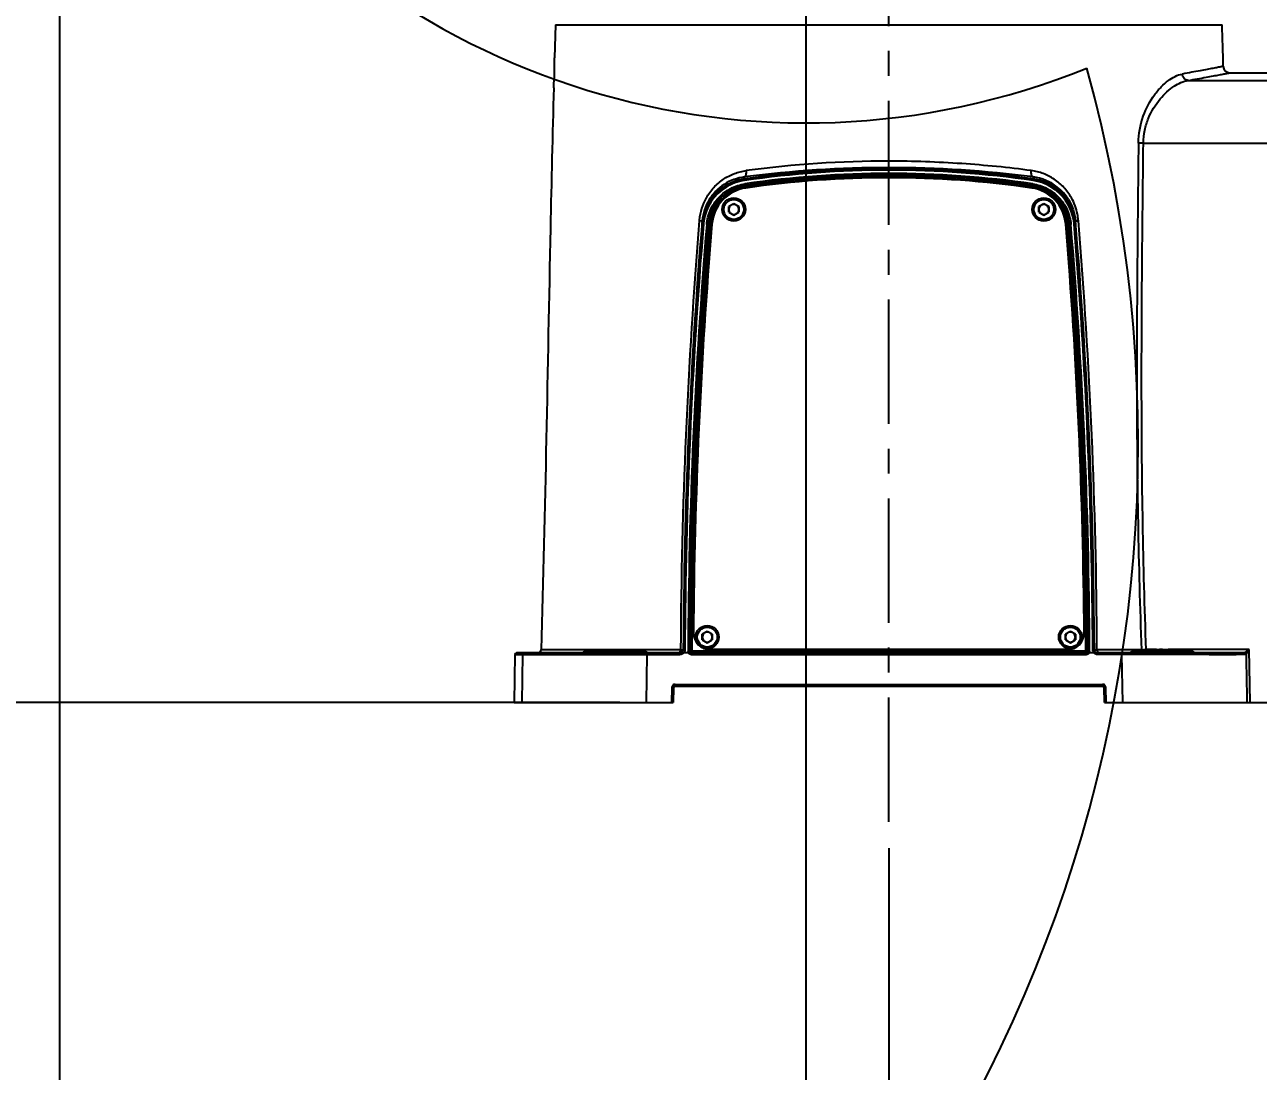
# Model space of a CAD drawing. Header units: millimetres. Extents: x 5828 to 6704, y 123 to 421.
# Drawn here: x 6566.35 to 6584.95, y 307.46 to 323.24 of the extents above; entities that cross this region are included whole.
import ezdxf

# ---------------------------------------------------------------- set-up
doc = ezdxf.new("R2010")
doc.units = ezdxf.units.MM
doc.linetypes.add('CENTER', pattern=[0.6, 0.375, -0.075, 0.075, -0.075])
for name, color, linetype in [('中心线', 7, 'Continuous'), ('外形图', 7, 'Continuous'), ('尺寸标注', 7, 'Continuous'), ('运动范围', 7, 'Continuous')]:
    doc.layers.add(name, color=color, linetype=linetype)
doc.styles.add('微软雅黑', font='msyh.ttc', dxfattribs={"height": 1.5})
doc.dimstyles.new('尺寸标注_1_20比例', dxfattribs={"dimtxt": 1.5, "dimasz": 1.25, "dimexe": 0.5, "dimexo": 0.4, "dimgap": 0.5, "dimtad": 1, "dimdec": 1, "dimlfac": 20, "dimdsep": 46, "dimtxsty": '微软雅黑', "dimcen": 0.09, "dimadec": 0, "dimazin": 0, "dimtp": 0.01, "dimtm": 0.01, "dimtfac": 1, "dimtdec": 1, "dimtofl": 0, "dimtmove": 0, "dimatfit": 3, "dimfxl": 1, "dimtolj": 1, "dimarcsym": 0})

# ---------------------------------------------------------------- blocks, each defined once
blk = doc.blocks.new('*D1121')
at = {"layer": 'Defpoints', "color": 0}
for p in [(6578.126, 376.864), (6520.522, 313.019), (6575.72, 313.019)]:
    blk.add_point(p, dxfattribs=at)
at = {"layer": '尺寸标注', "color": 0, "lineweight": -2}
for p, q in [((6577.726, 376.864), (6520.022, 376.864)), ((6520.522, 375.614), (6520.522, 314.269)), ((6575.32, 313.019), (6520.022, 313.019))]:
    blk.add_line(p, q, dxfattribs=at)
at = {"layer": '尺寸标注', "color": 0}
for points in [[(6520.73, 375.614), (6520.313, 375.614), (6520.522, 376.864)], [(6520.313, 314.269), (6520.73, 314.269), (6520.522, 313.019)]]:
    blk.add_solid(points, dxfattribs=at)
at = {"layer": '尺寸标注', "color": 0, "insert": (6519.242, 344.941), "char_height": 1.5, "attachment_point": 5, "rotation": 90, "style": '微软雅黑'}
blk.add_mtext('\\A1;1276.9', dxfattribs=at)
blk = doc.blocks.new('*D1122')
at = {"layer": 'Defpoints', "color": 0}
for p in [(6578.126, 376.864), (6512.573, 295.837), (6562.039, 295.837)]:
    blk.add_point(p, dxfattribs=at)
at = {"layer": '尺寸标注', "color": 0, "lineweight": -2}
for p, q in [((6577.726, 376.864), (6512.073, 376.864)), ((6512.573, 375.614), (6512.573, 297.087)), ((6561.639, 295.837), (6512.073, 295.837))]:
    blk.add_line(p, q, dxfattribs=at)
at = {"layer": '尺寸标注', "color": 0}
for points in [[(6512.781, 375.614), (6512.365, 375.614), (6512.573, 376.864)], [(6512.365, 297.087), (6512.781, 297.087), (6512.573, 295.837)]]:
    blk.add_solid(points, dxfattribs=at)
at = {"layer": '尺寸标注', "color": 0, "insert": (6511.293, 337.148), "char_height": 1.5, "attachment_point": 5, "rotation": 90, "style": '微软雅黑'}
blk.add_mtext('\\A1;1620.5', dxfattribs=at)
blk = doc.blocks.new('*D1123')
at = {"layer": 'Defpoints', "color": 0}
for p in [(6566.87, 333.019), (6579.376, 311.223), (6579.376, 293.41)]:
    blk.add_point(p, dxfattribs=at)
at = {"layer": '尺寸标注', "color": 0, "lineweight": -2}
for p, q in [((6566.87, 332.619), (6566.87, 292.91)), ((6579.376, 310.823), (6579.376, 292.91)), ((6568.12, 293.41), (6578.126, 293.41))]:
    blk.add_line(p, q, dxfattribs=at)
at = {"layer": '尺寸标注', "color": 0}
for points in [[(6568.12, 293.618), (6568.12, 293.202), (6566.87, 293.41)], [(6578.126, 293.202), (6578.126, 293.618), (6579.376, 293.41)]]:
    blk.add_solid(points, dxfattribs=at)
at = {"layer": '尺寸标注', "color": 0, "insert": (6573.282, 294.689), "char_height": 1.5, "attachment_point": 5, "style": '微软雅黑'}
blk.add_mtext('\\A1;250.1', dxfattribs=at)
blk = doc.blocks.new('*D1124')
at = {"layer": 'Defpoints', "color": 0}
for p in [(6578.126, 327.452), (6579.376, 311.223), (6579.376, 299.939)]:
    blk.add_point(p, dxfattribs=at)
at = {"layer": '尺寸标注', "color": 0, "lineweight": -2}
for p, q in [((6578.126, 327.052), (6578.126, 299.439)), ((6579.376, 310.823), (6579.376, 299.439)), ((6576.876, 299.939), (6575.626, 299.939)), ((6580.626, 299.939), (6584.944, 299.939))]:
    blk.add_line(p, q, dxfattribs=at)
at = {"layer": '尺寸标注', "color": 0}
for points in [[(6576.876, 299.731), (6576.876, 300.148), (6578.126, 299.939)], [(6580.626, 300.148), (6580.626, 299.731), (6579.376, 299.939)]]:
    blk.add_solid(points, dxfattribs=at)
at = {"layer": '尺寸标注', "color": 0, "insert": (6583.41, 301.215), "char_height": 1.5, "attachment_point": 5, "style": '微软雅黑'}
blk.add_mtext('\\A1;25', dxfattribs=at)
blk = doc.blocks.new('*D1125')
at = {"layer": 'Defpoints', "color": 0}
for p in [(6534.281, 333.019), (6579.376, 311.223), (6579.376, 288.327)]:
    blk.add_point(p, dxfattribs=at)
at = {"layer": '尺寸标注', "color": 0, "lineweight": -2}
for p, q in [((6534.281, 332.619), (6534.281, 287.827)), ((6579.376, 310.823), (6579.376, 287.827)), ((6535.531, 288.327), (6578.126, 288.327))]:
    blk.add_line(p, q, dxfattribs=at)
at = {"layer": '尺寸标注', "color": 0}
for points in [[(6535.531, 288.536), (6535.531, 288.119), (6534.281, 288.327)], [(6578.126, 288.119), (6578.126, 288.536), (6579.376, 288.327)]]:
    blk.add_solid(points, dxfattribs=at)
at = {"layer": '尺寸标注', "color": 0, "insert": (6556.828, 289.607), "char_height": 1.5, "attachment_point": 5, "style": '微软雅黑'}
blk.add_mtext('\\A1;901.9', dxfattribs=at)
blk = doc.blocks.new('*D1126')
at = {"layer": 'Defpoints', "color": 0}
for p in [(6621.971, 333.019), (6579.376, 311.223), (6579.376, 288.327)]:
    blk.add_point(p, dxfattribs=at)
at = {"layer": '尺寸标注', "color": 0, "lineweight": -2}
for p, q in [((6621.971, 332.619), (6621.971, 287.827)), ((6579.376, 310.823), (6579.376, 287.827)), ((6620.721, 288.327), (6580.626, 288.327))]:
    blk.add_line(p, q, dxfattribs=at)
at = {"layer": '尺寸标注', "color": 0}
for points in [[(6580.626, 288.536), (6580.626, 288.119), (6579.376, 288.327)], [(6620.721, 288.119), (6620.721, 288.536), (6621.971, 288.327)]]:
    blk.add_solid(points, dxfattribs=at)
at = {"layer": '尺寸标注', "color": 0, "insert": (6600.673, 289.607), "char_height": 1.5, "attachment_point": 5, "style": '微软雅黑'}
blk.add_mtext('\\A1;851.9', dxfattribs=at)
blk = doc.blocks.new('*D1128')
at = {"layer": 'Defpoints', "color": 0}
for p in [(6584.818, 333.019), (6584.826, 313.019), (6627.002, 313.019)]:
    blk.add_point(p, dxfattribs=at)
at = {"layer": '尺寸标注', "color": 0, "lineweight": -2}
for p, q in [((6585.218, 333.019), (6627.502, 333.019)), ((6627.002, 331.769), (6627.002, 314.269)), ((6585.226, 313.019), (6627.502, 313.019))]:
    blk.add_line(p, q, dxfattribs=at)
at = {"layer": '尺寸标注', "color": 0}
for points in [[(6627.21, 331.769), (6626.794, 331.769), (6627.002, 333.019)], [(6626.794, 314.269), (6627.21, 314.269), (6627.002, 313.019)]]:
    blk.add_solid(points, dxfattribs=at)
at = {"layer": '尺寸标注', "color": 0, "insert": (6625.727, 323.019), "char_height": 1.5, "attachment_point": 5, "rotation": 90, "style": '微软雅黑'}
blk.add_mtext('\\A1;400', dxfattribs=at)
blk = doc.blocks.new('*D1140')
at = {"layer": 'Defpoints', "color": 0}
for p in [(6598.275, 333.019), (6579.376, 310.823), (6579.376, 293.41)]:
    blk.add_point(p, dxfattribs=at)
at = {"layer": '尺寸标注', "color": 0, "lineweight": -2}
for p, q in [((6598.275, 332.619), (6598.275, 292.91)), ((6579.376, 310.423), (6579.376, 292.91)), ((6597.025, 293.41), (6580.626, 293.41))]:
    blk.add_line(p, q, dxfattribs=at)
at = {"layer": '尺寸标注', "color": 0}
for points in [[(6580.626, 293.618), (6580.626, 293.202), (6579.376, 293.41)], [(6597.025, 293.202), (6597.025, 293.618), (6598.275, 293.41)]]:
    blk.add_solid(points, dxfattribs=at)
at = {"layer": '尺寸标注', "color": 0, "insert": (6588.825, 294.685), "char_height": 1.5, "attachment_point": 5, "style": '微软雅黑'}
blk.add_mtext('\\A1;378', dxfattribs=at)

msp = doc.modelspace()

# ---------------------------------------------------------------- linework, layer by layer
at = {"layer": '中心线', "linetype": 'CENTER', "ltscale": 5}
msp.add_line((6579.3757, 311.2232), (6579.3757, 327.3878), dxfattribs=at)
at = {"layer": '外形图', "color": 7, "linetype": 'Continuous'}
for p, q in [((6574.3503, 323.2445), (6574.3354, 322.7437)), ((6574.3503, 323.2445), (6584.4012, 323.2445)), ((6583.8901, 322.4036), (6587.2757, 322.4036)), ((6584.5196, 322.5187), (6587.2757, 322.5187)), ((6583.2146, 321.4568), (6587.2757, 321.4568)), ((6577.1963, 320.9174), (6577.1991, 320.947)), ((6581.5523, 320.947), (6581.5551, 320.9178)), ((6577.2105, 320.8182), (6577.2144, 320.7913)), ((6581.5406, 320.8164), (6581.537, 320.7916)), ((6581.5409, 320.8183), (6581.5406, 320.8164)), ((6577.0382, 320.5441), (6576.9632, 320.5008)), ((6577.1132, 320.5008), (6577.0382, 320.5441)), ((6581.7132, 320.5441), (6581.6382, 320.5008)), ((6581.7882, 320.5008), (6581.7132, 320.5441)), ((6576.9632, 320.4142), (6576.9632, 320.5008)), ((6576.9632, 320.4142), (6577.0382, 320.3709)), ((6577.0382, 320.3709), (6577.1132, 320.4142)), ((6577.1132, 320.5008), (6577.1132, 320.4142)), ((6581.6382, 320.4142), (6581.6382, 320.5008)), ((6581.6382, 320.4142), (6581.7132, 320.3709)), ((6581.7132, 320.3709), (6581.7882, 320.4142)), ((6581.7882, 320.5008), (6581.7882, 320.4142)), ((6576.5635, 320.2896), (6576.5573, 320.2368)), ((6576.6835, 320.2255), (6576.6565, 320.2278)), ((6582.0947, 320.2282), (6582.0679, 320.226)), ((6582.1941, 320.2373), (6582.1877, 320.2909)), ((6576.6382, 314.0941), (6576.5632, 314.0508)), ((6576.5632, 313.9642), (6576.5632, 314.0508)), ((6576.7132, 314.0508), (6576.6382, 314.0941)), ((6576.7132, 314.0508), (6576.7132, 313.9642)), ((6582.1132, 314.0941), (6582.0382, 314.0508)), ((6582.0382, 313.9642), (6582.0382, 314.0508)), ((6582.1882, 314.0508), (6582.1132, 314.0941)), ((6582.1882, 314.0508), (6582.1882, 313.9642)), ((6576.2365, 313.8172), (6574.1319, 313.8172)), ((6576.5632, 313.9642), (6576.6382, 313.9209)), ((6576.6382, 313.9209), (6576.7132, 313.9642)), ((6582.0716, 313.8186), (6576.6798, 313.8186)), ((6582.0382, 313.9642), (6582.1132, 313.9209)), ((6582.1132, 313.9209), (6582.1882, 313.9642)), ((6583.1844, 313.8172), (6582.5149, 313.8172)), ((6583.4138, 313.8185), (6583.257, 313.8185)), ((6583.257, 313.8185), (6583.257, 313.7937)), ((6583.4138, 313.7937), (6583.4138, 313.8185)), ((6583.4138, 313.8185), (6583.4176, 313.7937)), ((6583.5839, 313.7937), (6583.5876, 313.8185)), ((6584.8114, 313.8185), (6583.5876, 313.8185)), ((6583.5876, 313.8185), (6583.5876, 313.7937)), ((6584.8255, 313.0187), (6584.8114, 313.8185)), ((6573.7384, 313.7442), (6573.7257, 313.0187)), ((6573.7384, 313.7442), (6576.2254, 313.7442)), ((6576.2267, 313.7687), (6573.7634, 313.7687)), ((6573.8536, 313.7442), (6573.8417, 313.0187)), ((6574.2057, 313.7443), (6574.4377, 313.7443)), ((6574.716, 313.7443), (6575.7321, 313.7442)), ((6575.727, 313.7812), (6574.7745, 313.7812)), ((6575.6939, 313.7937), (6574.8075, 313.7937)), ((6575.7198, 313.0187), (6575.7321, 313.7442)), ((6576.3747, 313.7916), (6576.3782, 313.795)), ((6576.3782, 313.795), (6576.4032, 313.7949)), ((6576.3997, 313.7664), (6576.4032, 313.7699)), ((6582.3482, 313.7949), (6576.4032, 313.7949)), ((6576.4032, 313.7949), (6576.4032, 313.7699)), ((6582.3482, 313.7699), (6576.4032, 313.7699)), ((6582.3732, 313.795), (6582.3482, 313.7949)), ((6582.3482, 313.7699), (6582.3482, 313.7949)), ((6582.3515, 313.7666), (6582.3482, 313.7699)), ((6582.3765, 313.7918), (6582.3732, 313.795)), ((6582.3764, 313.7954), (6582.3765, 313.7918)), ((6582.3765, 313.7954), (6582.3765, 313.7918)), ((6582.4704, 313.7687), (6582.3972, 313.7687)), ((6584.7377, 313.7687), (6582.5247, 313.7687)), ((6584.7627, 313.7442), (6582.5261, 313.7442)), ((6582.8845, 313.7442), (6582.8976, 313.0187)), ((6583.977, 313.7812), (6583.0245, 313.7812)), ((6583.9439, 313.7937), (6583.0575, 313.7937)), ((6584.207, 313.7443), (6584.6118, 313.7443)), ((6584.7424, 313.7683), (6584.7377, 313.7687)), ((6576.1534, 313.2942), (6582.5982, 313.2942)), ((6576.1546, 313.2687), (6582.5968, 313.2687)), ((6576.1033, 313.245), (6576.0994, 313.0187)), ((6576.1296, 313.2442), (6576.1257, 313.0187)), ((6582.6257, 313.0187), (6582.6218, 313.2442)), ((6582.6523, 313.0187), (6582.6482, 313.245)), ((6573.7257, 313.0187), (6576.1257, 313.0187)), ((6582.6257, 313.0187), (6587.2757, 313.0187))]:
    msp.add_line(p, q, dxfattribs=at)
for centre, radius in [((6577.0382, 320.4575), 0.175), ((6577.0382, 320.4575), 0.15), ((6581.7132, 320.4575), 0.175), ((6581.7132, 320.4575), 0.15), ((6576.6382, 314.0075), 0.175), ((6582.1132, 314.0075), 0.175), ((6576.6382, 314.0075), 0.15), ((6582.1132, 314.0075), 0.15)]:
    msp.add_circle(centre, radius, dxfattribs=at)
for centre, radius, start, end in [((6361.6767, 316.3687), 222.8306, 1.606532, 1.768226), ((6569.1762, 322.6614), 5.1599, 355.91393, 0.91429), ((6584.5196, 322.6187), 0.1, 181.60808, 269.99978), ((6579.3768, 305.9041), 15.1709, 81.74482, 98.26376), ((6579.3757, 304.2162), 16.8717, 82.58762, 97.41238), ((6577.2916, 320.215), 0.7378, 97.2045, 122.64933), ((6577.3039, 320.1768), 0.7484, 98.2624, 121.7143), ((6577.3031, 320.1771), 0.724, 98.26128, 121.73389), ((6579.3769, 305.8946), 15.1562, 81.74714, 98.26144), ((6579.3763, 305.9614), 15.0396, 81.70745, 98.29659), ((6579.3763, 305.9615), 15.0137, 81.71053, 98.2939), ((6579.3768, 305.9042), 15.0683, 81.74401, 98.26457), ((6579.3768, 305.9045), 15.0431, 81.74266, 98.2659), ((6579.3746, 305.9182), 15.0181, 81.74282, 98.24818), ((6581.4605, 320.2172), 0.7355, 51.81492, 82.82763), ((6581.4486, 320.1776), 0.7237, 52.85925, 81.7491), ((6581.4476, 320.1772), 0.7483, 53.01809, 81.74455), ((6577.305, 320.1754), 0.7502, 121.73189, 171.24425), ((6577.3039, 320.1761), 0.7253, 121.74972, 171.44482), ((6577.3044, 320.1748), 0.648, 98.30393, 175.33066), ((6577.2857, 320.2251), 0.7261, 122.6867, 148.36995), ((6577.3044, 320.1748), 0.623, 98.33116, 175.37929), ((6577.3062, 320.1872), 0.6, 98.25275, 175.27136), ((6577.3041, 320.1769), 0.648, 98.2984, 98.62412), ((6581.4452, 320.1869), 0.6, 4.72841, 81.73824), ((6581.4471, 320.1753), 0.6229, 4.62166, 81.67335), ((6581.4471, 320.1753), 0.6479, 4.6677, 81.70531), ((6581.4477, 320.1793), 0.6457, 81.42115, 81.7089), ((6581.4476, 320.1762), 0.7255, 50.93301, 52.8608), ((6581.4465, 320.1758), 0.7501, 8.82227, 53.0096), ((6581.4475, 320.1764), 0.7253, 8.65763, 50.91908), ((6581.466, 320.2253), 0.7258, 31.65654, 51.75991), ((6577.363, 320.2186), 0.8485, 150.71928, 174.66268), ((6577.2946, 320.2204), 0.7361, 148.42204, 174.5856), ((6577.0382, 320.4575), 0.075, 134.99999, 225.00001), ((6577.0382, 320.4575), 0.075, 60, 120), ((6577.0382, 320.4575), 0.075, 314.99999, 45.00001), ((6581.7132, 320.4575), 0.075, 134.99999, 225.00001), ((6581.7132, 320.4575), 0.075, 60, 120), ((6581.7132, 320.4575), 0.075, 314.99999, 45.00001), ((6577.0382, 320.4575), 0.075, 240, 300), ((6581.7132, 320.4575), 0.075, 240, 300), ((6660.7536, 313.3902), 84.5181, 175.319622, 179.710495), ((6658.965, 313.4187), 82.6893, 175.240042, 179.723005), ((6658.9505, 313.4186), 82.651, 175.268983, 179.722922), ((6658.4388, 313.4242), 82.0911, 175.243965, 179.743503), ((6658.4387, 313.4242), 82.0648, 175.244419, 179.743465), ((6658.965, 313.4187), 82.5877, 175.270937, 179.738938), ((6658.965, 313.4187), 82.5627, 175.271284, 179.738938), ((6658.965, 313.4325), 82.5377, 175.271364, 179.557107), ((6577.3632, 320.2178), 0.8487, 174.60567, 175.3473), ((6577.2983, 320.219), 0.7399, 174.50524, 175.23979), ((6577.3038, 320.1756), 0.7252, 172.16276, 175.2625), ((6577.3068, 320.1752), 0.7282, 171.4125, 172.1645), ((6577.3037, 320.1739), 0.6495, 175.0385, 175.24321), ((6499.7864, 313.4325), 82.5377, 0.442893, 4.728408), ((6499.7864, 313.4187), 82.5627, 0.261062, 4.729008), ((6499.7864, 313.4187), 82.5877, 0.261062, 4.729359), ((6581.4454, 320.1741), 0.6516, 4.75957, 4.98682), ((6500.3068, 313.4242), 82.0705, 0.259187, 4.755538), ((6500.3068, 313.4242), 82.0969, 0.256633, 4.755986), ((6581.4446, 320.1758), 0.7282, 7.82126, 8.67542), ((6581.4461, 320.176), 0.7268, 4.73398, 7.82215), ((6499.801, 313.4186), 82.6511, 0.277078, 4.731308), ((6581.4537, 320.2191), 0.7393, 4.76028, 5.59631), ((6499.7864, 313.4187), 82.6893, 0.276995, 4.759958), ((6581.4256, 320.223), 0.811, 4.50096, 5.35766), ((6497.9768, 313.3898), 84.5391, 0.28968, 4.679462), ((6576.6798, 314.0686), 0.25, 179.55711, 270), ((6576.6382, 314.0075), 0.075, 134.99999, 225.00001), ((6576.6382, 314.0075), 0.075, 60, 120), ((6576.6382, 314.0075), 0.075, 314.99999, 45.00001), ((6582.1132, 314.0075), 0.075, 134.99999, 225.00001), ((6582.0716, 314.0686), 0.25, 270, 0.44289), ((6582.1132, 314.0075), 0.075, 60, 120), ((6582.1132, 314.0075), 0.075, 314.99999, 45.00001), ((6574.0819, 313.8187), 0.05, 270, 358.25494), ((6576.2267, 313.8187), 0.05, 270, 359.723), ((6576.6382, 314.0075), 0.075, 240, 300), ((6582.1132, 314.0075), 0.075, 240, 300), ((6582.5422, 313.8201), 0.0911, 181.121, 182.93176), ((6582.5247, 313.8187), 0.05, 180.277, 269.99999), ((6582.6953, 343.3771), 29.5639, 270.94788, 271.08869), ((6573.7634, 313.7437), 0.025, 90, 179), ((6573.8785, 313.7438), 0.025, 90.05134, 179.07386), ((6574.7414, 313.8187), 0.05, 270, 311.40962), ((6574.8075, 313.7437), 0.05, 90, 131.40962), ((6574.8244, 313.7455), 0.0484, 118.54479, 132.45677), ((6575.6778, 313.7473), 0.0465, 83.52568, 89.98836), ((6575.6778, 313.7469), 0.0468, 75.72016, 83.53068), ((6575.6939, 313.7437), 0.05, 48.59038, 90), ((6575.7424, 313.8169), 0.0484, 227.54323, 241.45521), ((6575.76, 313.8187), 0.05, 228.59038, 270), ((6576.2164, 313.8303), 0.0894, 314.8077, 316.57645), ((6576.2304, 313.8157), 0.0692, 317.34855, 320.10793), ((6576.2281, 313.8176), 0.0721, 320.16346, 331.25375), ((6576.3997, 313.7914), 0.0249, 208.81202, 269.90829), ((6582.3515, 313.7916), 0.0249, 270.09747, 331.89888), ((6582.5261, 313.8198), 0.0756, 219.85196, 222.44241), ((6582.5524, 313.8493), 0.115, 224.4578, 225.81427), ((6582.9914, 313.8187), 0.05, 270, 311.40962), ((6583.0575, 313.7437), 0.05, 90, 131.40962), ((6583.9439, 313.7437), 0.05, 48.59038, 90), ((6584.01, 313.8187), 0.05, 228.59038, 270), ((6576.1546, 313.2437), 0.025, 90, 179), ((6582.5968, 313.2437), 0.025, 1, 90), ((6576.1612, 313.2429), 0.0579, 173.21114, 177.87609)]:
    msp.add_arc(centre, radius, start, end, dxfattribs=at)
for points, knots in [([(6584.4197, 322.6159), (6584.4197, 322.6157), (6584.4184, 322.6156), (6584.417, 322.615), (6584.4136, 322.6145), (6584.4094, 322.6137), (6584.4038, 322.6126), (6584.394, 322.6108), (6584.3786, 322.6078), (6584.3565, 322.6035), (6584.3295, 322.5982), (6584.2977, 322.5919), (6584.2457, 322.5818), (6584.1689, 322.5672), (6584.0629, 322.5473), (6583.9387, 322.5246), (6583.8498, 322.5088), (6583.8024, 322.5004)], [0, 0, 0, 0, 0.0010689, 0.004099, 0.0091132, 0.0161156, 0.0251078, 0.0360912, 0.0640371, 0.0999434, 0.143753, 0.1954023, 0.2548261, 0.3966939, 0.5687106, 0.7701215, 1, 1, 1, 1]), ([(6583.1405, 321.4593), (6583.1419, 321.5967), (6583.1893, 321.8565), (6583.3356, 322.1361), (6583.478, 322.3067), (6583.6105, 322.425), (6583.7258, 322.4868), (6583.8024, 322.5004)], [0, 0, 0, 0, 0.3148295, 0.5923267, 0.7134498, 0.8218041, 1, 1, 1, 1]), ([(6583.2146, 321.4568), (6583.2155, 321.5225), (6583.23, 321.6515), (6583.3018, 321.8834), (6583.4203, 322.0807), (6583.5645, 322.2322), (6583.6996, 322.3383), (6583.8144, 322.3918), (6583.8901, 322.4036)], [0, 0, 0, 0, 0.1589289, 0.3110728, 0.5845825, 0.7053377, 0.8148419, 1, 1, 1, 1]), ([(6583.8901, 322.4036), (6583.879, 322.4042), (6583.8563, 322.4104), (6583.8186, 322.4396), (6583.8039, 322.4762), (6583.8024, 322.5004)], [0, 0, 0, 0, 0.2363449, 0.4838803, 1, 1, 1, 1]), ([(6583.8901, 322.4036), (6583.9808, 322.4191), (6584.1075, 322.4415), (6584.2638, 322.4701), (6584.353, 322.4868), (6584.4227, 322.5001), (6584.4686, 322.5088), (6584.4953, 322.5141), (6584.5088, 322.5164), (6584.5162, 322.5184), (6584.5196, 322.5187)], [0, 0, 0, 0, 0.4312547, 0.6032423, 0.7450961, 0.8562251, 0.9360361, 0.9640168, 0.9840056, 1, 1, 1, 1]), ([(6574.3229, 322.2937), (6574.304, 321.5867), (6574.2399, 318.7612), (6574.1964, 315.9352), (6574.1319, 313.8172)], [0, 0, 0, 0, 0.2502427, 1, 1, 1, 1]), ([(6583.1405, 321.4593), (6583.1327, 320.8227), (6583.1197, 319.5493), (6583.1117, 317.6388), (6583.1269, 315.7278), (6583.162, 314.454), (6583.1844, 313.8172)], [0, 0, 0, 0, 0.2498777, 0.4998557, 0.7499063, 1, 1, 1, 1]), ([(6583.2146, 321.4568), (6583.2077, 321.4569), (6583.183, 321.4573), (6583.1583, 321.4581), (6583.1405, 321.4593)], [0, 0, 0, 0, 0.2793935, 1, 1, 1, 1]), ([(6583.257, 313.8185), (6583.2092, 315.0911), (6583.172, 317.6379), (6583.1994, 320.1841), (6583.2146, 321.4568)], [0, 0, 0, 0, 0.5001379, 1, 1, 1, 1]), ([(6581.5245, 321.0436), (6581.1769, 321.0899), (6580.4614, 321.1609), (6579.0255, 321.2103), (6577.9385, 321.1375), (6577.2269, 321.0436)], [0, 0, 0, 0, 0.2442055, 0.5002122, 1, 1, 1, 1]), ([(6576.623, 320.6336), (6576.6547, 320.69), (6576.7306, 320.7943), (6576.8761, 320.9186), (6577.0438, 321.005), (6577.1654, 321.0354), (6577.2269, 321.0436)], [0, 0, 0, 0, 0.2569814, 0.507089, 0.7535776, 1, 1, 1, 1]), ([(6577.1991, 320.8935), (6577.1986, 320.8967), (6577.1979, 320.9022), (6577.1968, 320.9095), (6577.1967, 320.9142), (6577.196, 320.9168), (6577.1963, 320.9174)], [0, 0, 0, 0, 0.3949602, 0.6976447, 0.9079448, 1, 1, 1, 1]), ([(6577.1991, 320.947), (6577.2118, 320.9498), (6577.2241, 320.9763), (6577.2285, 321.0094), (6577.2281, 321.0319), (6577.2269, 321.0436)], [0, 0, 0, 0, 0.3719832, 0.6644835, 1, 1, 1, 1]), ([(6581.5523, 320.947), (6581.5396, 320.9498), (6581.5273, 320.9763), (6581.523, 321.0094), (6581.5234, 321.0319), (6581.5245, 321.0436)], [0, 0, 0, 0, 0.3719836, 0.6644828, 1, 1, 1, 1]), ([(6582.1285, 320.6335), (6582.0968, 320.6899), (6582.0208, 320.7943), (6581.8753, 320.9188), (6581.7074, 321.0044), (6581.5861, 321.0364), (6581.5245, 321.0436)], [0, 0, 0, 0, 0.2569776, 0.5071868, 0.7536838, 1, 1, 1, 1]), ([(6581.5524, 320.8939), (6581.5529, 320.897), (6581.5536, 320.9025), (6581.5547, 320.9098), (6581.5547, 320.9144), (6581.5555, 320.9171), (6581.5551, 320.9177)], [0, 0, 0, 0, 0.3957871, 0.6979541, 0.9065281, 1, 1, 1, 1]), ([(6576.6304, 320.2306), (6576.6363, 320.3056), (6576.6749, 320.4547), (6576.8018, 320.6464), (6576.9851, 320.7856), (6577.1316, 320.8326), (6577.2061, 320.8437)], [0, 0, 0, 0, 0.2499632, 0.4999273, 0.749959, 1, 1, 1, 1]), ([(6576.6566, 320.2301), (6576.6628, 320.3018), (6576.6995, 320.4442), (6576.8211, 320.6274), (6576.9958, 320.7609), (6577.1357, 320.8068), (6577.2069, 320.8176)], [0, 0, 0, 0, 0.2498955, 0.4999079, 0.7499936, 1, 1, 1, 1]), ([(6577.2061, 320.8437), (6577.2066, 320.8403), (6577.2075, 320.8344), (6577.2086, 320.8274), (6577.2094, 320.8231), (6577.2098, 320.8206), (6577.2103, 320.8192), (6577.2103, 320.8182), (6577.2105, 320.8181)], [0, 0, 0, 0, 0.3942708, 0.697413, 0.8133713, 0.9090437, 0.9738808, 1, 1, 1, 1]), ([(6581.5454, 320.8438), (6581.5449, 320.8404), (6581.544, 320.8345), (6581.5429, 320.8275), (6581.542, 320.8232), (6581.5416, 320.8207), (6581.5412, 320.8194), (6581.5411, 320.8184), (6581.5409, 320.8183)], [0, 0, 0, 0, 0.394043, 0.698078, 0.8164434, 0.9097253, 0.9731035, 1, 1, 1, 1]), ([(6581.5441, 320.8178), (6581.6152, 320.8071), (6581.755, 320.7614), (6581.9298, 320.6281), (6582.0515, 320.445), (6582.0883, 320.3025), (6582.0946, 320.2307)], [0, 0, 0, 0, 0.2498133, 0.4997941, 0.7499324, 1, 1, 1, 1]), ([(6581.5454, 320.8439), (6581.5827, 320.8382), (6581.6567, 320.8212), (6581.7617, 320.7773), (6581.8577, 320.7163), (6581.9704, 320.6151), (6582.0762, 320.455), (6582.1153, 320.3061), (6582.1209, 320.231)], [0, 0, 0, 0, 0.1251527, 0.2503415, 0.3755262, 0.500722, 0.7503605, 1, 1, 1, 1]), ([(6582.0838, 320.6062), (6582.1126, 320.5594), (6582.1605, 320.4576), (6582.184, 320.3475), (6582.1896, 320.2912)], [0, 0, 0, 0, 0.492434, 1, 1, 1, 1]), ([(6582.2331, 320.2987), (6582.2303, 320.3284), (6582.213, 320.4446), (6582.1714, 320.5572), (6582.1285, 320.6335)], [0, 0, 0, 0, 0.2541628, 1, 1, 1, 1]), ([(6576.5558, 320.2818), (6576.5537, 320.2822), (6576.5409, 320.2841), (6576.528, 320.2855), (6576.5173, 320.2866)], [0, 0, 0, 0, 0.1658779, 1, 1, 1, 1]), ([(6576.5609, 320.2804), (6576.5609, 320.2809), (6576.5583, 320.2811), (6576.5571, 320.2816), (6576.5558, 320.2818)], [0, 0, 0, 0, 0.263702, 1, 1, 1, 1]), ([(6576.5811, 320.2355), (6576.5779, 320.2358), (6576.5723, 320.2362), (6576.5657, 320.2367), (6576.5617, 320.2368), (6576.5594, 320.237), (6576.5583, 320.2368), (6576.5573, 320.237), (6576.5573, 320.2368)], [0, 0, 0, 0, 0.4042441, 0.7093751, 0.8239073, 0.9165014, 0.9776568, 1, 1, 1, 1]), ([(6576.6303, 320.2306), (6576.6338, 320.2303), (6576.6399, 320.2298), (6576.647, 320.2291), (6576.6514, 320.2286), (6576.6539, 320.2283), (6576.6553, 320.2279), (6576.6563, 320.228), (6576.6564, 320.2278)], [0, 0, 0, 0, 0.3938361, 0.6982539, 0.8167959, 0.9102144, 0.9735773, 1, 1, 1, 1]), ([(6582.1209, 320.231), (6582.1175, 320.2307), (6582.1114, 320.2302), (6582.1043, 320.2295), (6582.0998, 320.229), (6582.0973, 320.2287), (6582.0959, 320.2283), (6582.0949, 320.2284), (6582.0948, 320.2282)], [0, 0, 0, 0, 0.3937043, 0.6973044, 0.8132798, 0.9090161, 0.9739518, 1, 1, 1, 1]), ([(6582.1704, 320.236), (6582.1736, 320.2362), (6582.1792, 320.2366), (6582.1858, 320.2371), (6582.1898, 320.2372), (6582.192, 320.2374), (6582.1931, 320.2372), (6582.194, 320.2374), (6582.1941, 320.2373)], [0, 0, 0, 0, 0.4039948, 0.7097609, 0.826841, 0.9175133, 0.9771489, 1, 1, 1, 1]), ([(6582.1905, 320.2804), (6582.1905, 320.2809), (6582.1931, 320.2811), (6582.1943, 320.2816), (6582.1956, 320.2818)], [0, 0, 0, 0, 0.2637216, 1, 1, 1, 1]), ([(6582.1956, 320.2818), (6582.1977, 320.2822), (6582.2105, 320.2841), (6582.2234, 320.2855), (6582.2341, 320.2866)], [0, 0, 0, 0, 0.1656733, 1, 1, 1, 1]), ([(6576.2365, 313.8172), (6576.2421, 313.8173), (6576.2501, 313.8174), (6576.2599, 313.8176), (6576.2657, 313.8177), (6576.2702, 313.8179), (6576.2737, 313.818), (6576.2753, 313.8184), (6576.2767, 313.8183), (6576.2767, 313.8185)], [0, 0, 0, 0, 0.4185517, 0.5910232, 0.7352116, 0.8494393, 0.9321682, 0.9824439, 1, 1, 1, 1]), ([(6576.3005, 313.8183), (6576.2973, 313.8183), (6576.2916, 313.8184), (6576.2843, 313.8183), (6576.2797, 313.8187), (6576.2773, 313.8183), (6576.2767, 313.8185)], [0, 0, 0, 0, 0.4045185, 0.7106553, 0.9184476, 1, 1, 1, 1]), ([(6582.4511, 313.8183), (6582.4543, 313.8183), (6582.4599, 313.8184), (6582.4671, 313.8183), (6582.4718, 313.8187), (6582.4741, 313.8183), (6582.4747, 313.8185)], [0, 0, 0, 0, 0.404651, 0.7106964, 0.9183845, 1, 1, 1, 1]), ([(6582.4747, 313.8185), (6582.4747, 313.8183), (6582.4761, 313.8184), (6582.4777, 313.818), (6582.4813, 313.8179), (6582.4857, 313.8177), (6582.4915, 313.8176), (6582.5014, 313.8174), (6582.5093, 313.8173), (6582.5149, 313.8172)], [0, 0, 0, 0, 0.0175533, 0.0678261, 0.1505531, 0.2647792, 0.4089679, 0.5814429, 1, 1, 1, 1]), ([(6584.8114, 313.8185), (6584.8037, 313.8134), (6584.7925, 313.8057), (6584.7775, 313.7955), (6584.7668, 313.7883), (6584.7568, 313.7815), (6584.7491, 313.7763), (6584.7438, 313.7728), (6584.7409, 313.7708), (6584.7389, 313.7696), (6584.738, 313.7687), (6584.7377, 313.7687)], [0, 0, 0, 0, 0.3102263, 0.4618895, 0.6085323, 0.7464952, 0.8690505, 0.9209233, 0.9618738, 0.9884953, 1, 1, 1, 1]), ([(6584.7627, 313.7442), (6584.7649, 313.747), (6584.7706, 313.7567), (6584.782, 313.7733), (6584.7961, 313.7952), (6584.8062, 313.8106), (6584.8114, 313.8185)], [0, 0, 0, 0, 0.1218068, 0.3774616, 0.680719, 1, 1, 1, 1]), ([(6575.7336, 313.7687), (6575.7334, 313.7687), (6575.7332, 313.7678), (6575.733, 313.7667), (6575.7328, 313.7643), (6575.7325, 313.76), (6575.7322, 313.7531), (6575.7321, 313.7473), (6575.7321, 313.7442)], [0, 0, 0, 0, 0.0223635, 0.0797224, 0.1716022, 0.2951159, 0.6184482, 1, 1, 1, 1]), ([(6576.2066, 313.7687), (6576.2105, 313.7687), (6576.219, 313.7718), (6576.2247, 313.7784), (6576.2271, 313.7823)], [0, 0, 0, 0, 0.4558036, 1, 1, 1, 1]), ([(6576.2254, 313.7442), (6576.2254, 313.7473), (6576.2255, 313.7531), (6576.2257, 313.76), (6576.226, 313.7643), (6576.2261, 313.7667), (6576.2264, 313.7678), (6576.2265, 313.7687), (6576.2267, 313.7687)], [0, 0, 0, 0, 0.38185, 0.7053686, 0.8291084, 0.9210586, 0.9783441, 1, 1, 1, 1]), ([(6576.2655, 313.7557), (6576.2595, 313.752), (6576.2465, 313.7461), (6576.2324, 313.7444), (6576.2254, 313.7442)], [0, 0, 0, 0, 0.4998579, 1, 1, 1, 1]), ([(6576.2271, 313.7823), (6576.2278, 313.7835), (6576.2307, 313.7884), (6576.2327, 313.7938), (6576.2339, 313.798)], [0, 0, 0, 0, 0.2356189, 1, 1, 1, 1]), ([(6576.2813, 313.7689), (6576.279, 313.7709), (6576.2749, 313.7748), (6576.2699, 313.7793), (6576.2669, 313.7823), (6576.2652, 313.7838), (6576.2646, 313.7847), (6576.2638, 313.7853), (6576.264, 313.7854)], [0, 0, 0, 0, 0.3848587, 0.7088857, 0.8322583, 0.9236514, 0.9801155, 1, 1, 1, 1]), ([(6576.3485, 313.7917), (6576.3546, 313.7916), (6576.3633, 313.7918), (6576.3721, 313.7914), (6576.3747, 313.7916)], [0, 0, 0, 0, 0.698365, 1, 1, 1, 1]), ([(6576.3548, 313.7674), (6576.3576, 313.769), (6576.3628, 313.772), (6576.3691, 313.7754), (6576.3733, 313.7774), (6576.3755, 313.7786), (6576.3769, 313.779), (6576.3777, 313.7794), (6576.3778, 313.7793)], [0, 0, 0, 0, 0.3733538, 0.6955697, 0.8206717, 0.91505, 0.9754301, 1, 1, 1, 1]), ([(6576.4005, 313.7412), (6576.3914, 313.7417), (6576.373, 313.7459), (6576.3592, 313.7595), (6576.3548, 313.7674)], [0, 0, 0, 0, 0.5004034, 1, 1, 1, 1]), ([(6576.3985, 313.741), (6576.3985, 313.7443), (6576.3985, 313.7503), (6576.3987, 313.7572), (6576.399, 313.7615), (6576.3991, 313.764), (6576.3994, 313.7653), (6576.3994, 313.7663), (6576.3997, 313.7664)], [0, 0, 0, 0, 0.3944737, 0.6973783, 0.8128897, 0.9081903, 0.9730916, 1, 1, 1, 1]), ([(6582.3515, 313.7666), (6581.8558, 313.7662), (6579.8718, 313.7648), (6577.8878, 313.7652), (6576.3997, 313.7664)], [0, 0, 0, 0, 0.2499023, 1, 1, 1, 1]), ([(6582.3508, 313.7413), (6581.8552, 313.7412), (6579.8717, 313.7408), (6577.8883, 313.741), (6576.4005, 313.7412)], [0, 0, 0, 0, 0.2499025, 1, 1, 1, 1]), ([(6582.3972, 313.7687), (6582.3929, 313.7605), (6582.379, 313.7463), (6582.3601, 313.742), (6582.3508, 313.7413)], [0, 0, 0, 0, 0.4996162, 1, 1, 1, 1]), ([(6582.3528, 313.741), (6582.3528, 313.7444), (6582.3528, 313.7503), (6582.3526, 313.7573), (6582.3523, 313.7617), (6582.3521, 313.7641), (6582.3518, 313.7655), (6582.3518, 313.7666), (6582.3515, 313.7666)], [0, 0, 0, 0, 0.3938211, 0.6968172, 0.8122921, 0.9076858, 0.9727643, 1, 1, 1, 1]), ([(6582.3971, 313.7686), (6582.3942, 313.77), (6582.3888, 313.7728), (6582.3823, 313.776), (6582.3781, 313.7779), (6582.3758, 313.779), (6582.3744, 313.7794), (6582.3737, 313.7799), (6582.3735, 313.7798)], [0, 0, 0, 0, 0.3730224, 0.6954995, 0.8208675, 0.9154746, 0.9759191, 1, 1, 1, 1]), ([(6582.4028, 313.7919), (6582.3967, 313.7918), (6582.3879, 313.7921), (6582.3791, 313.7916), (6582.3765, 313.7918)], [0, 0, 0, 0, 0.6981032, 1, 1, 1, 1]), ([(6582.4703, 313.7688), (6582.4726, 313.7709), (6582.4767, 313.7747), (6582.4816, 313.7793), (6582.4846, 313.7822), (6582.4863, 313.7838), (6582.4869, 313.7846), (6582.4877, 313.7852), (6582.4876, 313.7853)], [0, 0, 0, 0, 0.3852218, 0.7092903, 0.8325752, 0.9238739, 0.9802462, 1, 1, 1, 1]), ([(6582.5261, 313.7442), (6582.5192, 313.7445), (6582.5053, 313.746), (6582.4924, 313.7517), (6582.4866, 313.7554)], [0, 0, 0, 0, 0.5003222, 1, 1, 1, 1]), ([(6582.5174, 313.7988), (6582.5181, 313.796), (6582.5213, 313.7862), (6582.5272, 313.7768), (6582.5333, 313.7726)], [0, 0, 0, 0, 0.2841844, 1, 1, 1, 1]), ([(6582.5247, 313.7687), (6582.5249, 313.7687), (6582.5251, 313.7677), (6582.5254, 313.7665), (6582.5255, 313.7642), (6582.5258, 313.76), (6582.526, 313.7532), (6582.5261, 313.7475), (6582.5261, 313.7442)], [0, 0, 0, 0, 0.0245068, 0.0868883, 0.1803212, 0.2948774, 0.5994265, 1, 1, 1, 1]), ([(6582.5333, 313.7726), (6582.5342, 313.772), (6582.5377, 313.7698), (6582.5418, 313.7687), (6582.5448, 313.7687)], [0, 0, 0, 0, 0.2653163, 1, 1, 1, 1]), ([(6582.8845, 313.7442), (6582.8845, 313.7473), (6582.8844, 313.7531), (6582.8842, 313.76), (6582.8838, 313.7643), (6582.8836, 313.7667), (6582.8834, 313.7678), (6582.8832, 313.7687), (6582.883, 313.7687)], [0, 0, 0, 0, 0.381254, 0.7043269, 0.82796, 0.919928, 0.9774447, 1, 1, 1, 1]), ([(6584.7627, 313.7442), (6584.7626, 313.7498), (6584.7584, 313.7612), (6584.7478, 313.7672), (6584.7424, 313.7683)], [0, 0, 0, 0, 0.4997443, 1, 1, 1, 1]), ([(6576.1534, 313.2942), (6576.1469, 313.2941), (6576.134, 313.2917), (6576.1229, 313.2844), (6576.1183, 313.2798)], [0, 0, 0, 0, 0.4999195, 1, 1, 1, 1]), ([(6576.1534, 313.2942), (6576.1534, 313.2908), (6576.1534, 313.2848), (6576.1536, 313.2778), (6576.1539, 313.2735), (6576.154, 313.2711), (6576.1543, 313.2698), (6576.1544, 313.2687), (6576.1546, 313.2687)], [0, 0, 0, 0, 0.397798, 0.7009887, 0.8169811, 0.9119652, 0.9754278, 1, 1, 1, 1]), ([(6582.5968, 313.2687), (6582.597, 313.2687), (6582.5971, 313.2698), (6582.5974, 313.2711), (6582.5976, 313.2735), (6582.5979, 313.2778), (6582.5981, 313.2848), (6582.5982, 313.2908), (6582.5982, 313.2942)], [0, 0, 0, 0, 0.0249596, 0.0885629, 0.1836364, 0.2996959, 0.60255, 1, 1, 1, 1]), ([(6582.6332, 313.2798), (6582.6286, 313.2844), (6582.6176, 313.2917), (6582.6046, 313.2941), (6582.5982, 313.2942)], [0, 0, 0, 0, 0.5001, 1, 1, 1, 1]), ([(6576.1296, 313.2442), (6576.1296, 313.2444), (6576.1284, 313.2441), (6576.1273, 313.2445), (6576.1247, 313.2445), (6576.1202, 313.2447), (6576.113, 313.2448), (6576.1068, 313.245), (6576.1033, 313.245)], [0, 0, 0, 0, 0.0225933, 0.0858268, 0.1808278, 0.2965827, 0.6023623, 1, 1, 1, 1]), ([(6582.6218, 313.2442), (6582.6218, 313.2444), (6582.623, 313.2441), (6582.6242, 313.2445), (6582.6268, 313.2445), (6582.6312, 313.2447), (6582.6385, 313.2448), (6582.6447, 313.245), (6582.6482, 313.245)], [0, 0, 0, 0, 0.0226309, 0.0859514, 0.1810446, 0.2968487, 0.6026496, 1, 1, 1, 1])]:
    msp.add_open_spline(points, degree=3, knots=knots, dxfattribs=at)
for points in [[(6576.2339, 313.798), (6576.2355, 313.8043), (6576.2364, 313.8108), (6576.2365, 313.8172)], [(6576.3005, 313.8183), (6576.3003, 313.8119), (6576.2995, 313.8055), (6576.2979, 313.7994)], [(6582.46, 313.7833), (6582.4547, 313.793), (6582.4518, 313.8043), (6582.4512, 313.8155)], [(6582.5149, 313.8172), (6582.515, 313.811), (6582.5158, 313.8048), (6582.5174, 313.7988)], [(6583.1894, 313.7934), (6583.1862, 313.8008), (6583.1846, 313.8091), (6583.1844, 313.8172)], [(6583.4138, 313.8185), (6583.4712, 313.8267), (6583.5302, 313.826), (6583.5876, 313.8185)], [(6574.7917, 313.7812), (6574.7833, 313.7735), (6574.7713, 313.7687), (6574.7598, 313.7687)], [(6574.8236, 313.7937), (6574.8159, 313.7937), (6574.808, 313.7917), (6574.8013, 313.788)], [(6574.9526, 313.7687), (6574.964, 313.7687), (6574.9761, 313.7735), (6574.9845, 313.7812)], [(6574.9845, 313.7812), (6574.9929, 313.7889), (6575.0049, 313.7937), (6575.0163, 313.7937)], [(6575.4851, 313.7937), (6575.4965, 313.7937), (6575.5085, 313.7889), (6575.517, 313.7812)], [(6575.517, 313.7812), (6575.5254, 313.7735), (6575.5374, 313.7687), (6575.5488, 313.7687)], [(6575.7097, 313.7812), (6575.704, 313.7865), (6575.6968, 313.7904), (6575.6893, 313.7923)], [(6575.7416, 313.7687), (6575.7339, 313.7687), (6575.726, 313.7708), (6575.7193, 313.7744)], [(6576.2793, 313.7669), (6576.2751, 313.7627), (6576.2705, 313.7589), (6576.2655, 313.7557)], [(6576.3548, 313.7674), (6576.3303, 313.7689), (6576.3058, 313.7695), (6576.2813, 313.7689)], [(6576.2979, 313.7994), (6576.2964, 313.7936), (6576.2942, 313.7881), (6576.2913, 313.7829)], [(6576.3548, 313.7674), (6576.3506, 313.7746), (6576.3485, 313.7833), (6576.3485, 313.7917)], [(6576.3778, 313.7793), (6576.3758, 313.783), (6576.3747, 313.7874), (6576.3747, 313.7916)], [(6576.3855, 313.7773), (6576.381, 313.7818), (6576.3782, 313.7886), (6576.3782, 313.795)], [(6576.4032, 313.7699), (6576.3968, 313.7699), (6576.39, 313.7728), (6576.3855, 313.7773)], [(6582.366, 313.7773), (6582.3614, 313.7728), (6582.3546, 313.7699), (6582.3482, 313.7699)], [(6582.3732, 313.795), (6582.3733, 313.7886), (6582.3705, 313.7818), (6582.366, 313.7773)], [(6582.3765, 313.7918), (6582.3765, 313.7877), (6582.3754, 313.7835), (6582.3735, 313.7798)], [(6582.4028, 313.7919), (6582.4028, 313.7839), (6582.401, 313.7756), (6582.3971, 313.7686)], [(6582.4681, 313.7713), (6582.465, 313.775), (6582.4623, 313.779), (6582.46, 313.7833)], [(6582.4866, 313.7554), (6582.4814, 313.7587), (6582.4767, 313.7626), (6582.4723, 313.7668)], [(6584.7627, 313.7442), (6584.767, 313.5024), (6584.7713, 313.2606), (6584.7756, 313.0187)], [(6576.1183, 313.2798), (6576.1104, 313.272), (6576.105, 313.2608), (6576.1037, 313.2497)], [(6582.6441, 313.2641), (6582.6416, 313.2699), (6582.6378, 313.2754), (6582.6332, 313.2798)], [(6582.6482, 313.245), (6582.648, 313.2515), (6582.6466, 313.2581), (6582.6441, 313.2641)]]:
    msp.add_open_spline(points, degree=3, dxfattribs=at)
at = {"layer": '运动范围', "color": 7, "linetype": 'Continuous'}
for centre, radius, start, end in [((6578.1257, 333.0187), 43.845, 350, 224.94335), ((6578.1257, 333.0187), 11.2553, 57.10379, 292.1039), ((6562.039, 316.9321), 21.095, 224.88226, 15.55967)]:
    msp.add_arc(centre, radius, start, end, dxfattribs=at)

# ---------------------------------------------------------------- dimensions: what is measured, and where the dimension line sits
at = {"layer": '尺寸标注'}
dim = msp.add_linear_dim(base=(6512.573, 295.837), p1=(6578.1257, 376.8637), p2=(6562.039, 295.837), angle=90, dimstyle='尺寸标注_1_20比例', dxfattribs=at)
dim.commit()
dim.dimension.update_dxf_attribs({"geometry": '*D1122', "text_midpoint": (6512.573, 337.1476), "dimtype": 160})
for base, p1, p2, picture, middle in [((6520.5215, 313.0187), (6578.1257, 376.8637), (6575.7198, 313.0187), '*D1121', (6519.2425, 344.9412)), ((6627.0019, 313.0187), (6584.818, 333.0187), (6584.8255, 313.0187), '*D1128', (6625.7267, 323.0187))]:
    dim = msp.add_linear_dim(base=base, p1=p1, p2=p2, angle=90, dimstyle='尺寸标注_1_20比例', dxfattribs=at)
    dim.commit()
    dim.dimension.update_dxf_attribs({"geometry": picture, "text_midpoint": middle})
for base, p1, p2, picture, middle in [((6579.3757, 288.3275), (6534.2807, 333.0187), (6579.3757, 311.2232), '*D1125', (6556.8282, 289.6065)), ((6579.3757, 288.3275), (6621.9707, 333.0187), (6579.3757, 311.2232), '*D1126', (6600.6732, 289.607)), ((6579.3757, 293.4099), (6598.2753, 333.0187), (6579.3757, 310.8232), '*D1140', (6588.8255, 294.6851)), ((6579.3757, 299.9393), (6578.1257, 327.4523), (6579.3757, 311.2232), '*D1124', (6583.4099, 301.215))]:
    dim = msp.add_linear_dim(base=base, p1=p1, p2=p2, dimstyle='尺寸标注_1_20比例', dxfattribs=at)
    dim.commit()
    dim.dimension.update_dxf_attribs({"geometry": picture, "text_midpoint": middle})
dim = msp.add_linear_dim(base=(6579.3757, 293.4099), p1=(6566.8704, 333.0187), p2=(6579.3757, 311.2232), dimstyle='尺寸标注_1_20比例', dxfattribs=at)
dim.commit()
dim.dimension.update_dxf_attribs({"geometry": '*D1123', "text_midpoint": (6573.2815, 293.4099), "dimtype": 160})

doc.saveas('drawing.dxf')
